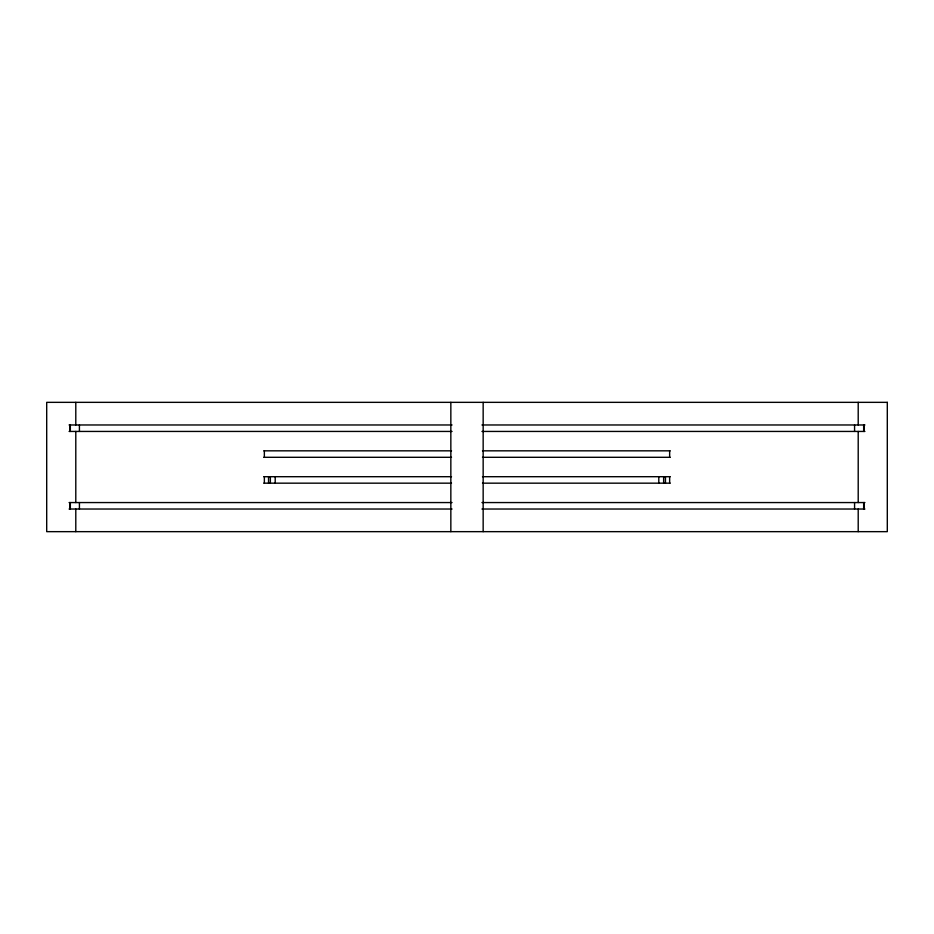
<?xml version="1.0" encoding="UTF-8"?>
<svg xmlns="http://www.w3.org/2000/svg" width="934" height="934" viewBox="0 0 934 934"><rect width="100%" height="100%" fill="white"/><g stroke="black" fill="none" stroke-linecap="round" stroke-linejoin="round"><path stroke-width="1.4" d="M69.081 424.97L452.056 424.97M481.944 424.97L864.919 424.97M69.081 431.438L452.056 431.438M481.944 431.438L864.919 431.438M263.738 450.83L451.507 450.83M482.493 450.83L670.262 450.83M263.738 457.298L451.507 457.298M482.493 457.298L670.262 457.298M263.738 476.702L451.507 476.702M482.493 476.702L670.262 476.702M263.738 483.17L451.507 483.17M482.493 483.17L670.262 483.17M69.081 502.562L452.056 502.562M481.944 502.562L864.919 502.562M69.081 509.03L452.056 509.03M481.944 509.03L864.919 509.03M864.277 424.97L864.277 431.438M864.277 502.562L864.277 509.03M863.658 424.97L863.658 431.438M863.658 502.562L863.658 509.03M858.206 402.344L858.206 424.97M858.206 431.438L858.206 502.562M858.206 509.03L858.206 531.656M854.575 424.97L854.575 431.438M854.575 502.562L854.575 509.03M669.643 450.83L669.643 457.298M669.643 476.702L669.643 483.17M665.452 476.702L665.452 483.17M663.642 476.702L663.642 483.17M658.797 476.702L658.797 483.17M483.158 402.344L483.158 531.656M450.842 402.344L450.842 531.656M275.203 476.702L275.203 483.17M270.358 476.702L270.358 483.17M268.548 476.702L268.548 483.17M264.357 450.83L264.357 457.298M264.357 476.702L264.357 483.17M79.425 424.97L79.425 431.438M79.425 502.562L79.425 509.03M75.794 402.344L75.794 424.97M75.794 431.438L75.794 502.562M75.794 509.03L75.794 531.656M70.342 424.97L70.342 431.438M70.342 502.562L70.342 509.03M69.723 424.97L69.723 431.438M69.723 502.562L69.723 509.03M887.3 402.344L46.7 402.344L46.7 531.656L887.3 531.656L887.3 402.344"/></g></svg>
